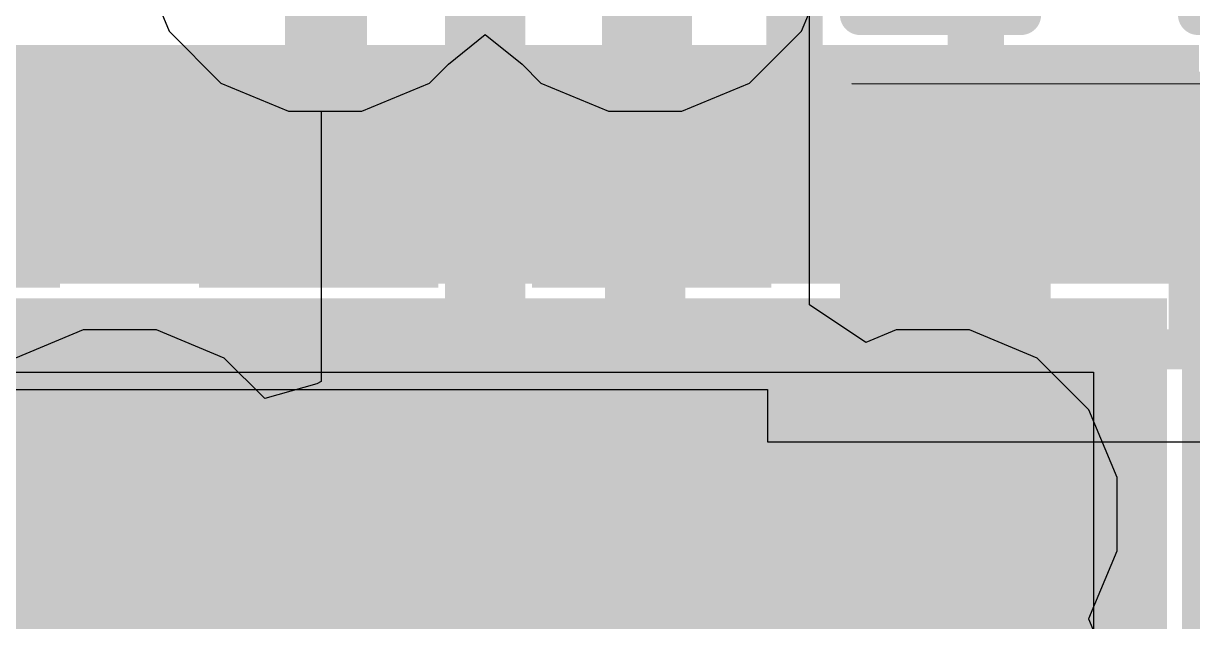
# Model space of a CAD drawing. Header units: inches. Extents: x -18 to 5357, y -8 to 5291.
# Drawn here: x 27.994 to 31.683, y 32.707 to 34.595 of the extents above; entities that cross this region are included whole.
import ezdxf

# ---------------------------------------------------------------- set-up
doc = ezdxf.new("R2010")
doc.units = ezdxf.units.IN
for name, color, linetype in [('Bottom Layer', 5, 'Continuous'), ('Bottom Overlay', 54, 'Continuous'), ('Bottom Paste', 16, 'Continuous'), ('Bottom Solder', 6, 'Continuous'), ('Drill Drawing', 1, 'Continuous'), ('Ground', 16, 'Continuous'), ('Power', 76, 'Continuous'), ('Top Layer', 1, 'Continuous'), ('Top Paste', 8, 'Continuous'), ('Top Solder', 216, 'Continuous'), ('Via Holes', 16, 'Continuous')]:
    doc.layers.add(name, color=color, linetype=linetype)

# ---------------------------------------------------------------- blocks, each defined once
blk = doc.blocks.new('48_UFQFPN_7_7__20')
at = {"layer": 'Top Layer'}
for points in [[(-2.8, 2.8), (2.8, 2.8), (2.8, -2.8), (-2.8, -2.8)], [(3.6, 0.6), (3.05, 0.6), (3.05, 0.9), (3.6, 0.9)], [(3.6, 0.1), (3.05, 0.1), (3.05, 0.4), (3.6, 0.4)], [(3.6, -0.4), (3.05, -0.4), (3.05, -0.1), (3.6, -0.1)], [(3.6, -0.9), (3.05, -0.9), (3.05, -0.6), (3.6, -0.6)], [(3.6, -1.4), (3.05, -1.4), (3.05, -1.1), (3.6, -1.1)], [(3.6, -1.9), (3.05, -1.9), (3.05, -1.6), (3.6, -1.6)], [(3.6, -2.4), (3.05, -2.4), (3.05, -2.1), (3.6, -2.1)], [(3.6, -2.9), (3.05, -2.9), (3.05, -2.6), (3.6, -2.6)]]:
    blk.add_hatch(color=1, dxfattribs=at).paths.add_polyline_path(points)
at = {"layer": 'Top Paste'}
for points in [[(-2.8, 2.8), (2.8, 2.8), (2.8, -2.8), (-2.8, -2.8)], [(3.6, 0.6), (3.05, 0.6), (3.05, 0.9), (3.6, 0.9)], [(3.6, 0.1), (3.05, 0.1), (3.05, 0.4), (3.6, 0.4)], [(3.6, -0.4), (3.05, -0.4), (3.05, -0.1), (3.6, -0.1)], [(3.6, -0.9), (3.05, -0.9), (3.05, -0.6), (3.6, -0.6)], [(3.6, -1.4), (3.05, -1.4), (3.05, -1.1), (3.6, -1.1)], [(3.6, -1.9), (3.05, -1.9), (3.05, -1.6), (3.6, -1.6)], [(3.6, -2.4), (3.05, -2.4), (3.05, -2.1), (3.6, -2.1)], [(3.6, -2.9), (3.05, -2.9), (3.05, -2.6), (3.6, -2.6)]]:
    blk.add_hatch(color=8, dxfattribs=at).paths.add_polyline_path(points)
at = {"layer": 'Top Solder'}
for points in [[(-2.9016, 2.9016), (2.9016, 2.9016), (2.9016, -2.9016), (-2.9016, -2.9016)], [(3.7016, 0.4984), (2.9484, 0.4984), (2.9484, 1.0016), (3.7016, 1.0016)], [(3.7016, -0.0016), (2.9484, -0.0016), (2.9484, 0.5016), (3.7016, 0.5016)], [(3.7016, -0.5016), (2.9484, -0.5016), (2.9484, 0.0016), (3.7016, 0.0016)], [(3.7016, -1.0016), (2.9484, -1.0016), (2.9484, -0.4984), (3.7016, -0.4984)], [(3.7016, -1.5016), (2.9484, -1.5016), (2.9484, -0.9984), (3.7016, -0.9984)], [(3.7016, -2.0016), (2.9484, -2.0016), (2.9484, -1.4984), (3.7016, -1.4984)], [(3.7016, -2.5016), (2.9484, -2.5016), (2.9484, -1.9984), (3.7016, -1.9984)], [(3.7016, -3.0016), (2.9484, -3.0016), (2.9484, -2.4984), (3.7016, -2.4984)], [(1.4984, -3.7016), (1.4984, -2.9484), (2.0016, -2.9484), (2.0016, -3.7016)], [(1.9984, -3.7016), (1.9984, -2.9484), (2.5016, -2.9484), (2.5016, -3.7016)], [(2.4984, -3.7016), (2.4984, -2.9484), (3.0016, -2.9484), (3.0016, -3.7016)]]:
    blk.add_hatch(color=216, dxfattribs=at).paths.add_polyline_path(points)
blk = doc.blocks.new('R___0402_B_40')
at = {"layer": 'Bottom Layer'}
for points in [[(-0.2413, 0.3175), (-0.2413, -0.3175), (-0.6985, -0.3175), (-0.6985, 0.3175)], [(0.6985, 0.3175), (0.6985, -0.3175), (0.2413, -0.3175), (0.2413, 0.3175)]]:
    blk.add_hatch(color=5, dxfattribs=at).paths.add_polyline_path(points)
at = {"layer": 'Bottom Paste'}
for points in [[(-0.2413, 0.3175), (-0.2413, -0.3175), (-0.6985, -0.3175), (-0.6985, 0.3175)], [(0.6985, 0.3175), (0.6985, -0.3175), (0.2413, -0.3175), (0.2413, 0.3175)]]:
    blk.add_hatch(color=16, dxfattribs=at).paths.add_polyline_path(points)
at = {"layer": 'Bottom Solder'}
for points in [[(-0.1863, 0.3725), (-0.1863, -0.3725), (-0.7535, -0.3725), (-0.7535, 0.3725)], [(0.7535, 0.3725), (0.7535, -0.3725), (0.1863, -0.3725), (0.1863, 0.3725)]]:
    blk.add_hatch(color=6, dxfattribs=at).paths.add_polyline_path(points)
at = {"layer": 'Bottom Overlay'}
for points in [[(-0.7874, 0.4064, 0.127, 0.127, 0), (0.7874, 0.4064, 0.127, 0.127, 0)], [(-0.7874, -0.4064, 0.127, 0.127, 0), (-0.7874, 0.4064, 0.127, 0.127, 0)], [(0.7874, -0.4064, 0.127, 0.127, 0), (0.7874, 0.4064, 0.127, 0.127, 0)], [(-0.8128, 0.4318, 0.00323, 0.00323, 0), (0.8128, 0.4318, 0.00323, 0.00323, 0)], [(-0.7874, -0.4064, 0.127, 0.127, 0), (0.7874, -0.4064, 0.127, 0.127, 0)]]:
    blk.add_lwpolyline(points, format="xyseb", dxfattribs=at)
for points in [[(-0.8191, 0.4064, 0.0635, 0.0635, 1), (-0.7556, 0.4064, 0.0635, 0.0635, 1)], [(-0.8191, 0.4064, 0.0635, 0.0635, 1), (-0.7556, 0.4064, 0.0635, 0.0635, 1)], [(0.7556, 0.4064, 0.0635, 0.0635, 1), (0.8191, 0.4064, 0.0635, 0.0635, 1)], [(0.7556, 0.4064, 0.0635, 0.0635, 1), (0.8191, 0.4064, 0.0635, 0.0635, 1)], [(-0.8136, 0.4318, 0.00161, 0.00161, 1), (-0.812, 0.4318, 0.00161, 0.00161, 1)], [(0.812, 0.4318, 0.00161, 0.00161, 1), (0.8136, 0.4318, 0.00161, 0.00161, 1)], [(-0.8191, -0.4064, 0.0635, 0.0635, 1), (-0.7556, -0.4064, 0.0635, 0.0635, 1)], [(-0.8191, -0.4064, 0.0635, 0.0635, 1), (-0.7556, -0.4064, 0.0635, 0.0635, 1)], [(0.7556, -0.4064, 0.0635, 0.0635, 1), (0.8191, -0.4064, 0.0635, 0.0635, 1)], [(0.7556, -0.4064, 0.0635, 0.0635, 1), (0.8191, -0.4064, 0.0635, 0.0635, 1)]]:
    blk.add_lwpolyline(points, format="xyseb", close=True, dxfattribs=at)
blk = doc.blocks.new('C___0402_B_101')
at = {"layer": 'Bottom Layer'}
for points in [[(-0.2413, 0.3175), (-0.2413, -0.3175), (-0.6985, -0.3175), (-0.6985, 0.3175)], [(0.6985, 0.3175), (0.6985, -0.3175), (0.2413, -0.3175), (0.2413, 0.3175)]]:
    blk.add_hatch(color=5, dxfattribs=at).paths.add_polyline_path(points)
at = {"layer": 'Bottom Paste'}
for points in [[(-0.2413, 0.3175), (-0.2413, -0.3175), (-0.6985, -0.3175), (-0.6985, 0.3175)], [(0.6985, 0.3175), (0.6985, -0.3175), (0.2413, -0.3175), (0.2413, 0.3175)]]:
    blk.add_hatch(color=16, dxfattribs=at).paths.add_polyline_path(points)
at = {"layer": 'Bottom Solder'}
for points in [[(-0.1813, 0.3775), (-0.1813, -0.3775), (-0.7585, -0.3775), (-0.7585, 0.3775)], [(0.7585, 0.3775), (0.7585, -0.3775), (0.1813, -0.3775), (0.1813, 0.3775)]]:
    blk.add_hatch(color=6, dxfattribs=at).paths.add_polyline_path(points)
at = {"layer": 'Bottom Overlay'}
for points in [[(-0.7874, 0.4064, 0.127, 0.127, 0), (-0.7874, -0.4064, 0.127, 0.127, 0)], [(-0.7874, 0.4064, 0.127, 0.127, 0), (-0.2794, 0.4064, 0.127, 0.127, 0)], [(0.2794, 0.4064, 0.127, 0.127, 0), (0.7874, 0.4064, 0.127, 0.127, 0)], [(0.7874, 0.4064, 0.127, 0.127, 0), (0.7874, -0.4064, 0.127, 0.127, 0)], [(-0.7874, -0.4064, 0.127, 0.127, 0), (-0.2794, -0.4064, 0.127, 0.127, 0)], [(0.2794, -0.4064, 0.127, 0.127, 0), (0.7874, -0.4064, 0.127, 0.127, 0)]]:
    blk.add_lwpolyline(points, format="xyseb", dxfattribs=at)
for points in [[(-0.8191, 0.4064, 0.0635, 0.0635, 1), (-0.7556, 0.4064, 0.0635, 0.0635, 1)], [(-0.8191, 0.4064, 0.0635, 0.0635, 1), (-0.7556, 0.4064, 0.0635, 0.0635, 1)], [(-0.3111, 0.4064, 0.0635, 0.0635, 1), (-0.2477, 0.4064, 0.0635, 0.0635, 1)], [(0.2477, 0.4064, 0.0635, 0.0635, 1), (0.3111, 0.4064, 0.0635, 0.0635, 1)], [(0.7556, 0.4064, 0.0635, 0.0635, 1), (0.8191, 0.4064, 0.0635, 0.0635, 1)], [(0.7556, 0.4064, 0.0635, 0.0635, 1), (0.8191, 0.4064, 0.0635, 0.0635, 1)], [(-0.8191, -0.4064, 0.0635, 0.0635, 1), (-0.7556, -0.4064, 0.0635, 0.0635, 1)], [(-0.8191, -0.4064, 0.0635, 0.0635, 1), (-0.7556, -0.4064, 0.0635, 0.0635, 1)], [(-0.3111, -0.4064, 0.0635, 0.0635, 1), (-0.2477, -0.4064, 0.0635, 0.0635, 1)], [(0.2477, -0.4064, 0.0635, 0.0635, 1), (0.3111, -0.4064, 0.0635, 0.0635, 1)], [(0.7556, -0.4064, 0.0635, 0.0635, 1), (0.8191, -0.4064, 0.0635, 0.0635, 1)], [(0.7556, -0.4064, 0.0635, 0.0635, 1), (0.8191, -0.4064, 0.0635, 0.0635, 1)]]:
    blk.add_lwpolyline(points, format="xyseb", close=True, dxfattribs=at)
blk = doc.blocks.new('C___0402_B_102')
at = {"layer": 'Bottom Layer'}
for points in [[(-0.2413, 0.3175), (-0.2413, -0.3175), (-0.6985, -0.3175), (-0.6985, 0.3175)], [(0.6985, 0.3175), (0.6985, -0.3175), (0.2413, -0.3175), (0.2413, 0.3175)]]:
    blk.add_hatch(color=5, dxfattribs=at).paths.add_polyline_path(points)
at = {"layer": 'Bottom Paste'}
for points in [[(-0.2413, 0.3175), (-0.2413, -0.3175), (-0.6985, -0.3175), (-0.6985, 0.3175)], [(0.6985, 0.3175), (0.6985, -0.3175), (0.2413, -0.3175), (0.2413, 0.3175)]]:
    blk.add_hatch(color=16, dxfattribs=at).paths.add_polyline_path(points)
at = {"layer": 'Bottom Solder'}
for points in [[(-0.1813, 0.3775), (-0.1813, -0.3775), (-0.7585, -0.3775), (-0.7585, 0.3775)], [(0.7585, 0.3775), (0.7585, -0.3775), (0.1813, -0.3775), (0.1813, 0.3775)]]:
    blk.add_hatch(color=6, dxfattribs=at).paths.add_polyline_path(points)
at = {"layer": 'Bottom Overlay'}
for points in [[(-0.7874, 0.4064, 0.127, 0.127, 0), (-0.7874, -0.4064, 0.127, 0.127, 0)], [(-0.7874, 0.4064, 0.127, 0.127, 0), (-0.2794, 0.4064, 0.127, 0.127, 0)], [(0.2794, 0.4064, 0.127, 0.127, 0), (0.7874, 0.4064, 0.127, 0.127, 0)], [(0.7874, 0.4064, 0.127, 0.127, 0), (0.7874, -0.4064, 0.127, 0.127, 0)], [(-0.7874, -0.4064, 0.127, 0.127, 0), (-0.2794, -0.4064, 0.127, 0.127, 0)], [(0.2794, -0.4064, 0.127, 0.127, 0), (0.7874, -0.4064, 0.127, 0.127, 0)]]:
    blk.add_lwpolyline(points, format="xyseb", dxfattribs=at)
for points in [[(-0.8191, 0.4064, 0.0635, 0.0635, 1), (-0.7556, 0.4064, 0.0635, 0.0635, 1)], [(-0.8191, 0.4064, 0.0635, 0.0635, 1), (-0.7556, 0.4064, 0.0635, 0.0635, 1)], [(-0.3111, 0.4064, 0.0635, 0.0635, 1), (-0.2477, 0.4064, 0.0635, 0.0635, 1)], [(0.2477, 0.4064, 0.0635, 0.0635, 1), (0.3111, 0.4064, 0.0635, 0.0635, 1)], [(0.7556, 0.4064, 0.0635, 0.0635, 1), (0.8191, 0.4064, 0.0635, 0.0635, 1)], [(0.7556, 0.4064, 0.0635, 0.0635, 1), (0.8191, 0.4064, 0.0635, 0.0635, 1)], [(-0.8191, -0.4064, 0.0635, 0.0635, 1), (-0.7556, -0.4064, 0.0635, 0.0635, 1)], [(-0.8191, -0.4064, 0.0635, 0.0635, 1), (-0.7556, -0.4064, 0.0635, 0.0635, 1)], [(-0.3111, -0.4064, 0.0635, 0.0635, 1), (-0.2477, -0.4064, 0.0635, 0.0635, 1)], [(0.2477, -0.4064, 0.0635, 0.0635, 1), (0.3111, -0.4064, 0.0635, 0.0635, 1)], [(0.7556, -0.4064, 0.0635, 0.0635, 1), (0.8191, -0.4064, 0.0635, 0.0635, 1)], [(0.7556, -0.4064, 0.0635, 0.0635, 1), (0.8191, -0.4064, 0.0635, 0.0635, 1)]]:
    blk.add_lwpolyline(points, format="xyseb", close=True, dxfattribs=at)
blk = doc.blocks.new('C___0402_B_103')
at = {"layer": 'Bottom Layer'}
for points in [[(-0.2413, 0.3175), (-0.2413, -0.3175), (-0.6985, -0.3175), (-0.6985, 0.3175)], [(0.6985, 0.3175), (0.6985, -0.3175), (0.2413, -0.3175), (0.2413, 0.3175)]]:
    blk.add_hatch(color=5, dxfattribs=at).paths.add_polyline_path(points)
at = {"layer": 'Bottom Paste'}
for points in [[(-0.2413, 0.3175), (-0.2413, -0.3175), (-0.6985, -0.3175), (-0.6985, 0.3175)], [(0.6985, 0.3175), (0.6985, -0.3175), (0.2413, -0.3175), (0.2413, 0.3175)]]:
    blk.add_hatch(color=16, dxfattribs=at).paths.add_polyline_path(points)
at = {"layer": 'Bottom Solder'}
for points in [[(-0.1813, 0.3775), (-0.1813, -0.3775), (-0.7585, -0.3775), (-0.7585, 0.3775)], [(0.7585, 0.3775), (0.7585, -0.3775), (0.1813, -0.3775), (0.1813, 0.3775)]]:
    blk.add_hatch(color=6, dxfattribs=at).paths.add_polyline_path(points)
at = {"layer": 'Bottom Overlay'}
for points in [[(-0.7874, 0.4064, 0.127, 0.127, 0), (-0.7874, -0.4064, 0.127, 0.127, 0)], [(-0.2794, 0.4064, 0.127, 0.127, 0), (-0.7874, 0.4064, 0.127, 0.127, 0)], [(0.2794, 0.4064, 0.127, 0.127, 0), (0.7874, 0.4064, 0.127, 0.127, 0)], [(0.7874, 0.4064, 0.127, 0.127, 0), (0.7874, -0.4064, 0.127, 0.127, 0)], [(-0.7874, -0.4064, 0.127, 0.127, 0), (-0.2794, -0.4064, 0.127, 0.127, 0)], [(0.2794, -0.4064, 0.127, 0.127, 0), (0.7874, -0.4064, 0.127, 0.127, 0)]]:
    blk.add_lwpolyline(points, format="xyseb", dxfattribs=at)
for points in [[(-0.8191, 0.4064, 0.0635, 0.0635, 1), (-0.7556, 0.4064, 0.0635, 0.0635, 1)], [(-0.8191, 0.4064, 0.0635, 0.0635, 1), (-0.7556, 0.4064, 0.0635, 0.0635, 1)], [(-0.3112, 0.4064, 0.0635, 0.0635, 1), (-0.2477, 0.4064, 0.0635, 0.0635, 1)], [(0.2477, 0.4064, 0.0635, 0.0635, 1), (0.3111, 0.4064, 0.0635, 0.0635, 1)], [(0.7556, 0.4064, 0.0635, 0.0635, 1), (0.8191, 0.4064, 0.0635, 0.0635, 1)], [(0.7556, 0.4064, 0.0635, 0.0635, 1), (0.8191, 0.4064, 0.0635, 0.0635, 1)], [(-0.8191, -0.4064, 0.0635, 0.0635, 1), (-0.7556, -0.4064, 0.0635, 0.0635, 1)], [(-0.8191, -0.4064, 0.0635, 0.0635, 1), (-0.7556, -0.4064, 0.0635, 0.0635, 1)], [(-0.3112, -0.4064, 0.0635, 0.0635, 1), (-0.2477, -0.4064, 0.0635, 0.0635, 1)], [(0.2477, -0.4064, 0.0635, 0.0635, 1), (0.3111, -0.4064, 0.0635, 0.0635, 1)], [(0.7556, -0.4064, 0.0635, 0.0635, 1), (0.8191, -0.4064, 0.0635, 0.0635, 1)], [(0.7556, -0.4064, 0.0635, 0.0635, 1), (0.8191, -0.4064, 0.0635, 0.0635, 1)]]:
    blk.add_lwpolyline(points, format="xyseb", close=True, dxfattribs=at)
blk = doc.blocks.new('C___0402_B_112')
at = {"layer": 'Bottom Layer'}
for points in [[(-0.2413, 0.3175), (-0.2413, -0.3175), (-0.6985, -0.3175), (-0.6985, 0.3175)], [(0.6985, 0.3175), (0.6985, -0.3175), (0.2413, -0.3175), (0.2413, 0.3175)]]:
    blk.add_hatch(color=5, dxfattribs=at).paths.add_polyline_path(points)
at = {"layer": 'Bottom Paste'}
for points in [[(-0.2413, 0.3175), (-0.2413, -0.3175), (-0.6985, -0.3175), (-0.6985, 0.3175)], [(0.6985, 0.3175), (0.6985, -0.3175), (0.2413, -0.3175), (0.2413, 0.3175)]]:
    blk.add_hatch(color=16, dxfattribs=at).paths.add_polyline_path(points)
at = {"layer": 'Bottom Solder'}
for points in [[(-0.1813, 0.3775), (-0.1813, -0.3775), (-0.7585, -0.3775), (-0.7585, 0.3775)], [(0.7585, 0.3775), (0.7585, -0.3775), (0.1813, -0.3775), (0.1813, 0.3775)]]:
    blk.add_hatch(color=6, dxfattribs=at).paths.add_polyline_path(points)
at = {"layer": 'Bottom Overlay'}
for points in [[(-0.7874, -0.4064, 0.127, 0.127, 0), (-0.7874, 0.4064, 0.127, 0.127, 0)], [(-0.7874, 0.4064, 0.127, 0.127, 0), (-0.2794, 0.4064, 0.127, 0.127, 0)], [(0.2794, 0.4064, 0.127, 0.127, 0), (0.7874, 0.4064, 0.127, 0.127, 0)], [(0.7874, 0.4064, 0.127, 0.127, 0), (0.7874, -0.4064, 0.127, 0.127, 0)], [(-0.7874, -0.4064, 0.127, 0.127, 0), (-0.2794, -0.4064, 0.127, 0.127, 0)], [(0.2794, -0.4064, 0.127, 0.127, 0), (0.7874, -0.4064, 0.127, 0.127, 0)]]:
    blk.add_lwpolyline(points, format="xyseb", dxfattribs=at)
for points in [[(-0.8191, 0.4064, 0.0635, 0.0635, 1), (-0.7556, 0.4064, 0.0635, 0.0635, 1)], [(-0.8191, 0.4064, 0.0635, 0.0635, 1), (-0.7556, 0.4064, 0.0635, 0.0635, 1)], [(-0.3111, 0.4064, 0.0635, 0.0635, 1), (-0.2476, 0.4064, 0.0635, 0.0635, 1)], [(0.2477, 0.4064, 0.0635, 0.0635, 1), (0.3111, 0.4064, 0.0635, 0.0635, 1)], [(0.7556, 0.4064, 0.0635, 0.0635, 1), (0.8191, 0.4064, 0.0635, 0.0635, 1)], [(0.7556, 0.4064, 0.0635, 0.0635, 1), (0.8191, 0.4064, 0.0635, 0.0635, 1)], [(-0.8191, -0.4064, 0.0635, 0.0635, 1), (-0.7556, -0.4064, 0.0635, 0.0635, 1)], [(-0.8191, -0.4064, 0.0635, 0.0635, 1), (-0.7556, -0.4064, 0.0635, 0.0635, 1)], [(-0.3111, -0.4064, 0.0635, 0.0635, 1), (-0.2477, -0.4064, 0.0635, 0.0635, 1)], [(0.2477, -0.4064, 0.0635, 0.0635, 1), (0.3111, -0.4064, 0.0635, 0.0635, 1)], [(0.7557, -0.4064, 0.0635, 0.0635, 1), (0.8192, -0.4064, 0.0635, 0.0635, 1)], [(0.7557, -0.4064, 0.0635, 0.0635, 1), (0.8192, -0.4064, 0.0635, 0.0635, 1)]]:
    blk.add_lwpolyline(points, format="xyseb", close=True, dxfattribs=at)

msp = doc.modelspace()

# ---------------------------------------------------------------- hatches: boundary and pattern name
at = {"layer": 'Bottom Layer'}
h = msp.add_hatch(color=5, dxfattribs=at)
edge = h.paths.add_edge_path()
edge.add_arc((28.2978, 33.0468), 0.2, 0, 360)
h = msp.add_hatch(color=5, dxfattribs=at)
edge = h.paths.add_edge_path()
edge.add_arc((30.8632, 33.0468), 0.2, 0, 360)
at = {"layer": 'Ground'}
h = msp.add_hatch(color=16, dxfattribs=at)
edge = h.paths.add_edge_path()
edge.add_arc((28.2978, 33.0468), 0.2, 0, 360)
h = msp.add_hatch(color=16, dxfattribs=at)
edge = h.paths.add_edge_path()
edge.add_arc((30.8632, 33.0468), 0.2, 0, 360)
at = {"layer": 'Power'}
h = msp.add_hatch(color=76, dxfattribs=at)
edge = h.paths.add_edge_path()
edge.add_arc((28.2978, 33.0468), 0.2, 0, 360)
h = msp.add_hatch(color=76, dxfattribs=at)
edge = h.paths.add_edge_path()
edge.add_arc((30.8632, 33.0468), 0.2, 0, 360)
at = {"layer": 'Top Layer'}
h = msp.add_hatch(color=1, dxfattribs=at)
edge = h.paths.add_edge_path()
edge.add_arc((28.2978, 33.0468), 0.2, 0, 360)
h = msp.add_hatch(color=1, dxfattribs=at)
edge = h.paths.add_edge_path()
edge.add_arc((30.8632, 33.0468), 0.2, 0, 360)
at = {"layer": 'Via Holes'}
h = msp.add_hatch(color=7, dxfattribs=at)
edge = h.paths.add_edge_path()
edge.add_arc((28.2978, 33.0468), 0.1, 0, 360)
h = msp.add_hatch(color=7, dxfattribs=at)
edge = h.paths.add_edge_path()
edge.add_arc((30.8632, 33.0468), 0.1, 0, 360)

# ---------------------------------------------------------------- linework, layer by layer
at = {"layer": 'Bottom Layer'}
for p, q in [((27.0331, 33.4398), (30.3412, 33.4398)), ((30.3412, 33.4398), (30.3412, 33.2747)), ((30.3412, 33.2747), (32.5002, 33.2747))]:
    msp.add_line(p, q, dxfattribs=at)
for points in [[(28.9508, 34.0748, 0.254, 0.254, 0), (28.9508, 34.8948, 0.254, 0.254, 0)], [(29.9762, 34.0494, 0.254, 0.254, 0), (29.9762, 34.879, 0.254, 0.254, 0)], [(27.7316, 34.0494, 0.381, 0.381, 0), (28.9254, 34.0494, 0.381, 0.381, 0)], [(29.9762, 34.0494, 0.381, 0.381, 0), (30.9508, 34.0494, 0.381, 0.381, 0)], [(28.9254, 34.0494, 0.254, 0.254, 0), (28.9508, 34.0748, 0.254, 0.254, 0)], [(30.9508, 34.0494, 0.1778, 0.1778, -0.414214), (31.027, 33.9732, 0.1778, 0.1778, 0)], [(27.7316, 33.0468, 0.254, 0.254, 0), (28.2978, 33.0468, 0.254, 0.254, 0)], [(28.2978, 33.0468, 0.254, 0.254, 0), (30.8632, 33.0468, 0.254, 0.254, 0)]]:
    msp.add_lwpolyline(points, format="xyseb", dxfattribs=at)
for points in [[(28.8302, 34.0494, 0.1905, 0.1905, 1), (29.0207, 34.0494, 0.1905, 0.1905, 1)], [(29.881, 34.0494, 0.1905, 0.1905, 1), (30.0715, 34.0494, 0.1905, 0.1905, 1)], [(30.8556, 34.0494, 0.1905, 0.1905, 1), (31.0461, 34.0494, 0.1905, 0.1905, 1)], [(28.8873, 34.0748, 0.127, 0.127, 1), (29.0143, 34.0748, 0.127, 0.127, 1)], [(28.8873, 34.0748, 0.127, 0.127, 1), (29.0143, 34.0748, 0.127, 0.127, 1)], [(28.8619, 34.0494, 0.127, 0.127, 1), (28.9889, 34.0494, 0.127, 0.127, 1)], [(29.9127, 34.0494, 0.127, 0.127, 1), (30.0397, 34.0494, 0.127, 0.127, 1)], [(30.9064, 34.0494, 0.0889, 0.0889, 1), (30.9953, 34.0494, 0.0889, 0.0889, 1)], [(30.9826, 33.9732, 0.0889, 0.0889, 1), (31.0715, 33.9732, 0.0889, 0.0889, 1)], [(28.2343, 33.0468, 0.127, 0.127, 1), (28.3613, 33.0468, 0.127, 0.127, 1)], [(28.2343, 33.0468, 0.127, 0.127, 1), (28.3613, 33.0468, 0.127, 0.127, 1)], [(30.7997, 33.0468, 0.127, 0.127, 1), (30.9267, 33.0468, 0.127, 0.127, 1)]]:
    msp.add_lwpolyline(points, format="xyseb", close=True, dxfattribs=at)
at = {"layer": 'Drill Drawing'}
for points in [[(28.0438, 33.3008, 0.0508, 0.0508, 0), (28.5518, 33.3008, 0.0508, 0.0508, 0)], [(28.0438, 32.7928, 0.0508, 0.0508, 0), (28.0438, 33.3008, 0.0508, 0.0508, 0)], [(28.5518, 32.7928, 0.0508, 0.0508, 0), (28.5518, 33.3008, 0.0508, 0.0508, 0)], [(30.6092, 33.3008, 0.0508, 0.0508, 0), (31.1172, 33.3008, 0.0508, 0.0508, 0)], [(30.6092, 32.7928, 0.0508, 0.0508, 0), (30.6092, 33.3008, 0.0508, 0.0508, 0)], [(31.1172, 32.7928, 0.0508, 0.0508, 0), (31.1172, 33.3008, 0.0508, 0.0508, 0)], [(28.1454, 33.1992, 0.0508, 0.0508, 0), (28.4502, 33.1992, 0.0508, 0.0508, 0)], [(28.1454, 32.8944, 0.0508, 0.0508, 0), (28.1454, 33.1992, 0.0508, 0.0508, 0)], [(28.4502, 32.8944, 0.0508, 0.0508, 0), (28.4502, 33.1992, 0.0508, 0.0508, 0)], [(30.7108, 33.1992, 0.0508, 0.0508, 0), (31.0156, 33.1992, 0.0508, 0.0508, 0)], [(30.7108, 32.8944, 0.0508, 0.0508, 0), (30.7108, 33.1992, 0.0508, 0.0508, 0)], [(31.0156, 32.8944, 0.0508, 0.0508, 0), (31.0156, 33.1992, 0.0508, 0.0508, 0)], [(28.1454, 32.8944, 0.0508, 0.0508, 0), (28.4502, 32.8944, 0.0508, 0.0508, 0)], [(30.7108, 32.8944, 0.0508, 0.0508, 0), (31.0156, 32.8944, 0.0508, 0.0508, 0)], [(28.0438, 32.7928, 0.0508, 0.0508, 0), (28.5518, 32.7928, 0.0508, 0.0508, 0)], [(30.6092, 32.7928, 0.0508, 0.0508, 0), (31.1172, 32.7928, 0.0508, 0.0508, 0)]]:
    msp.add_lwpolyline(points, format="xyseb", dxfattribs=at)
for points in [[(28.0311, 33.3008, 0.0254, 0.0254, 1), (28.0565, 33.3008, 0.0254, 0.0254, 1)], [(28.0311, 33.3008, 0.0254, 0.0254, 1), (28.0565, 33.3008, 0.0254, 0.0254, 1)], [(28.5391, 33.3008, 0.0254, 0.0254, 1), (28.5645, 33.3008, 0.0254, 0.0254, 1)], [(28.5391, 33.3008, 0.0254, 0.0254, 1), (28.5645, 33.3008, 0.0254, 0.0254, 1)], [(30.5965, 33.3008, 0.0254, 0.0254, 1), (30.6219, 33.3008, 0.0254, 0.0254, 1)], [(30.5965, 33.3008, 0.0254, 0.0254, 1), (30.6219, 33.3008, 0.0254, 0.0254, 1)], [(31.1045, 33.3008, 0.0254, 0.0254, 1), (31.1299, 33.3008, 0.0254, 0.0254, 1)], [(31.1045, 33.3008, 0.0254, 0.0254, 1), (31.1299, 33.3008, 0.0254, 0.0254, 1)], [(28.1327, 33.1992, 0.0254, 0.0254, 1), (28.1581, 33.1992, 0.0254, 0.0254, 1)], [(28.1327, 33.1992, 0.0254, 0.0254, 1), (28.1581, 33.1992, 0.0254, 0.0254, 1)], [(28.4375, 33.1992, 0.0254, 0.0254, 1), (28.4629, 33.1992, 0.0254, 0.0254, 1)], [(28.4375, 33.1992, 0.0254, 0.0254, 1), (28.4629, 33.1992, 0.0254, 0.0254, 1)], [(30.6981, 33.1992, 0.0254, 0.0254, 1), (30.7235, 33.1992, 0.0254, 0.0254, 1)], [(30.6981, 33.1992, 0.0254, 0.0254, 1), (30.7235, 33.1992, 0.0254, 0.0254, 1)], [(31.0029, 33.1992, 0.0254, 0.0254, 1), (31.0283, 33.1992, 0.0254, 0.0254, 1)], [(31.0029, 33.1992, 0.0254, 0.0254, 1), (31.0283, 33.1992, 0.0254, 0.0254, 1)], [(28.1327, 32.8944, 0.0254, 0.0254, 1), (28.1581, 32.8944, 0.0254, 0.0254, 1)], [(28.1327, 32.8944, 0.0254, 0.0254, 1), (28.1581, 32.8944, 0.0254, 0.0254, 1)], [(28.4375, 32.8944, 0.0254, 0.0254, 1), (28.4629, 32.8944, 0.0254, 0.0254, 1)], [(28.4375, 32.8944, 0.0254, 0.0254, 1), (28.4629, 32.8944, 0.0254, 0.0254, 1)], [(30.6981, 32.8944, 0.0254, 0.0254, 1), (30.7235, 32.8944, 0.0254, 0.0254, 1)], [(30.6981, 32.8944, 0.0254, 0.0254, 1), (30.7235, 32.8944, 0.0254, 0.0254, 1)], [(31.0029, 32.8944, 0.0254, 0.0254, 1), (31.0283, 32.8944, 0.0254, 0.0254, 1)], [(31.0029, 32.8944, 0.0254, 0.0254, 1), (31.0283, 32.8944, 0.0254, 0.0254, 1)], [(28.0311, 32.7928, 0.0254, 0.0254, 1), (28.0565, 32.7928, 0.0254, 0.0254, 1)], [(28.0311, 32.7928, 0.0254, 0.0254, 1), (28.0565, 32.7928, 0.0254, 0.0254, 1)], [(28.5391, 32.7928, 0.0254, 0.0254, 1), (28.5645, 32.7928, 0.0254, 0.0254, 1)], [(28.5391, 32.7928, 0.0254, 0.0254, 1), (28.5645, 32.7928, 0.0254, 0.0254, 1)], [(30.5965, 32.7928, 0.0254, 0.0254, 1), (30.6219, 32.7928, 0.0254, 0.0254, 1)], [(30.5965, 32.7928, 0.0254, 0.0254, 1), (30.6219, 32.7928, 0.0254, 0.0254, 1)], [(31.1045, 32.7928, 0.0254, 0.0254, 1), (31.1299, 32.7928, 0.0254, 0.0254, 1)], [(31.1045, 32.7928, 0.0254, 0.0254, 1), (31.1299, 32.7928, 0.0254, 0.0254, 1)]]:
    msp.add_lwpolyline(points, format="xyseb", close=True, dxfattribs=at)
at = {"layer": 'Ground'}
for p, q in [((28.365, 34.784), (28.4535, 34.5705)), ((30.4482, 34.5705), (30.5366, 34.784)), ((28.4535, 34.5705), (28.6169, 34.4071)), ((30.2847, 34.4071), (30.4482, 34.5705)), ((29.3347, 34.4666), (29.4508, 34.5606)), ((29.4508, 34.5606), (29.567, 34.4666)), ((29.2751, 34.4071), (29.3347, 34.4666)), ((29.567, 34.4666), (29.6265, 34.4071)), ((28.6169, 34.4071), (28.8304, 34.3186)), ((29.0616, 34.3186), (29.2751, 34.4071)), ((29.6265, 34.4071), (29.84, 34.3186)), ((30.0712, 34.3186), (30.2847, 34.4071)), ((28.8304, 34.3186), (29.0616, 34.3186)), ((29.84, 34.3186), (30.0712, 34.3186))]:
    msp.add_line(p, q, dxfattribs=at)
at = {"layer": 'Power'}
for p, q in [((28.365, 34.784), (28.4535, 34.5705)), ((30.4736, 33.7067), (30.4736, 34.6318)), ((28.4535, 34.5705), (28.6169, 34.4071)), ((28.6169, 34.4071), (28.8304, 34.3186)), ((28.8304, 34.3186), (28.9329, 34.3186)), ((28.9329, 34.3186), (28.9329, 33.4657)), ((30.6514, 33.5879), (30.4736, 33.7067)), ((28.1822, 33.6278), (27.9687, 33.5393)), ((28.4133, 33.6278), (28.1822, 33.6278)), ((28.6269, 33.5393), (28.4133, 33.6278)), ((30.7476, 33.6278), (30.6514, 33.5879)), ((30.9787, 33.6278), (30.7476, 33.6278)), ((31.1923, 33.5393), (30.9787, 33.6278)), ((28.7551, 33.4112), (28.6269, 33.5393)), ((31.3557, 33.3759), (31.1923, 33.5393)), ((28.9329, 33.4657), (28.9196, 33.4573)), ((28.9196, 33.4573), (28.7551, 33.4112)), ((31.4442, 33.1624), (31.3557, 33.3759)), ((31.4442, 32.9312), (31.4442, 33.1624)), ((31.3557, 32.7177), (31.4442, 32.9312)), ((31.3546, 32.7166), (31.3557, 32.7177)), ((31.3557, 32.7155), (31.3546, 32.7166)), ((31.4442, 32.502), (31.3557, 32.7155))]:
    msp.add_line(p, q, dxfattribs=at)
for points in [[(29.4508, 30.2903, 0.254, 0.254, 0), (29.4508, 35.4114, 0.254, 0.254, 0)], [(29.9556, 30.167, 0.254, 0.254, 0), (29.9556, 34.8996, 0.254, 0.254, 0)]]:
    msp.add_lwpolyline(points, format="xyseb", dxfattribs=at)
at = {"layer": 'Top Layer'}
for p, q in [((26.0318, 33.495), (31.3698, 33.495)), ((31.3698, 33.495), (31.3698, 33.045)), ((31.3698, 33.045), (31.3698, 32.545))]:
    msp.add_line(p, q, dxfattribs=at)
for points in [[(30.4268, 34.175, 0.1778, 0.1778, 0), (30.4268, 35.9312, 0.1778, 0.1778, 0)], [(30.9983, 34.1985, 0.1778, 0.1778, 0), (30.9983, 35.9314, 0.1778, 0.1778, 0)], [(29.4508, 34.151, 0.254, 0.254, 0), (29.4508, 35.4114, 0.254, 0.254, 0)], [(28.946, 34.151, 0.254, 0.254, 0), (28.946, 34.8996, 0.254, 0.254, 0)], [(29.9461, 34.151, 0.254, 0.254, 0), (29.9461, 34.8996, 0.254, 0.254, 0)], [(31.4913, 34.151, 0.381, 0.381, 0), (32.4197, 34.151, 0.381, 0.381, 0)], [(28.946, 34.151, 0.254, 0.254, 0), (28.9508, 34.151, 0.254, 0.254, 0)], [(29.9461, 34.151, 0.254, 0.254, 0), (29.9508, 34.151, 0.254, 0.254, 0)], [(30.9508, 34.151, 0.1778, 0.1778, 0), (30.9983, 34.1985, 0.1778, 0.1778, 0)], [(30.4268, 34.175, 0.1778, 0.1778, 0), (30.4508, 34.151, 0.1778, 0.1778, 0)]]:
    msp.add_lwpolyline(points, format="xyseb", dxfattribs=at)
for points in [[(31.3961, 34.151, 0.1905, 0.1905, 1), (31.5866, 34.151, 0.1905, 0.1905, 1)], [(28.8825, 34.151, 0.127, 0.127, 1), (29.0095, 34.151, 0.127, 0.127, 1)], [(28.8825, 34.151, 0.127, 0.127, 1), (29.0095, 34.151, 0.127, 0.127, 1)], [(28.8873, 34.151, 0.127, 0.127, 1), (29.0143, 34.151, 0.127, 0.127, 1)], [(29.3873, 34.151, 0.127, 0.127, 1), (29.5143, 34.151, 0.127, 0.127, 1)], [(29.8826, 34.151, 0.127, 0.127, 1), (30.0096, 34.151, 0.127, 0.127, 1)], [(29.8826, 34.151, 0.127, 0.127, 1), (30.0096, 34.151, 0.127, 0.127, 1)], [(29.8873, 34.151, 0.127, 0.127, 1), (30.0143, 34.151, 0.127, 0.127, 1)], [(30.9538, 34.1985, 0.0889, 0.0889, 1), (31.0427, 34.1985, 0.0889, 0.0889, 1)], [(30.9538, 34.1985, 0.0889, 0.0889, 1), (31.0427, 34.1985, 0.0889, 0.0889, 1)], [(30.3823, 34.175, 0.0889, 0.0889, 1), (30.4712, 34.175, 0.0889, 0.0889, 1)], [(30.3823, 34.175, 0.0889, 0.0889, 1), (30.4712, 34.175, 0.0889, 0.0889, 1)], [(30.4064, 34.151, 0.0889, 0.0889, 1), (30.4953, 34.151, 0.0889, 0.0889, 1)], [(30.9064, 34.151, 0.0889, 0.0889, 1), (30.9953, 34.151, 0.0889, 0.0889, 1)]]:
    msp.add_lwpolyline(points, format="xyseb", close=True, dxfattribs=at)

# ---------------------------------------------------------------- block references
for name, p in [('C___0402_B_112', (31.4207, 35.0285)), ('R___0402_B_40', (31.4207, 33.9732))]:
    msp.add_blockref(name, p)
at = {"rotation": 90}
for name, p in [('48_UFQFPN_7_7__20', (28.7008, 30.826)), ('C___0402_B_101', (27.7316, 33.5795)), ('C___0402_B_102', (28.9254, 33.5795)), ('C___0402_B_103', (29.9762, 33.5795))]:
    msp.add_blockref(name, p, dxfattribs=at)

doc.saveas('drawing.dxf')
